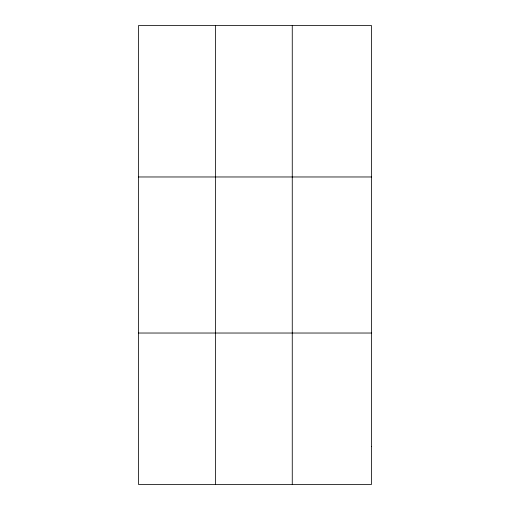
<?xml version="1.0" encoding="UTF-8"?>
<svg xmlns="http://www.w3.org/2000/svg" width="510" height="510" viewBox="0 0 510 510"><rect width="100%" height="100%" fill="white"/><g stroke="black" fill="none" stroke-linecap="round" stroke-linejoin="round"><path stroke-width="0.76" d="M215.411 484.5L215.411 25.5M292.262 484.5L292.262 25.5M138.567 176.97L371.433 176.97M138.567 333.03L371.433 333.03M371.433 446.632L371.433 484.5L138.567 484.5L138.567 25.5L371.433 25.5L371.433 446.632"/></g></svg>
